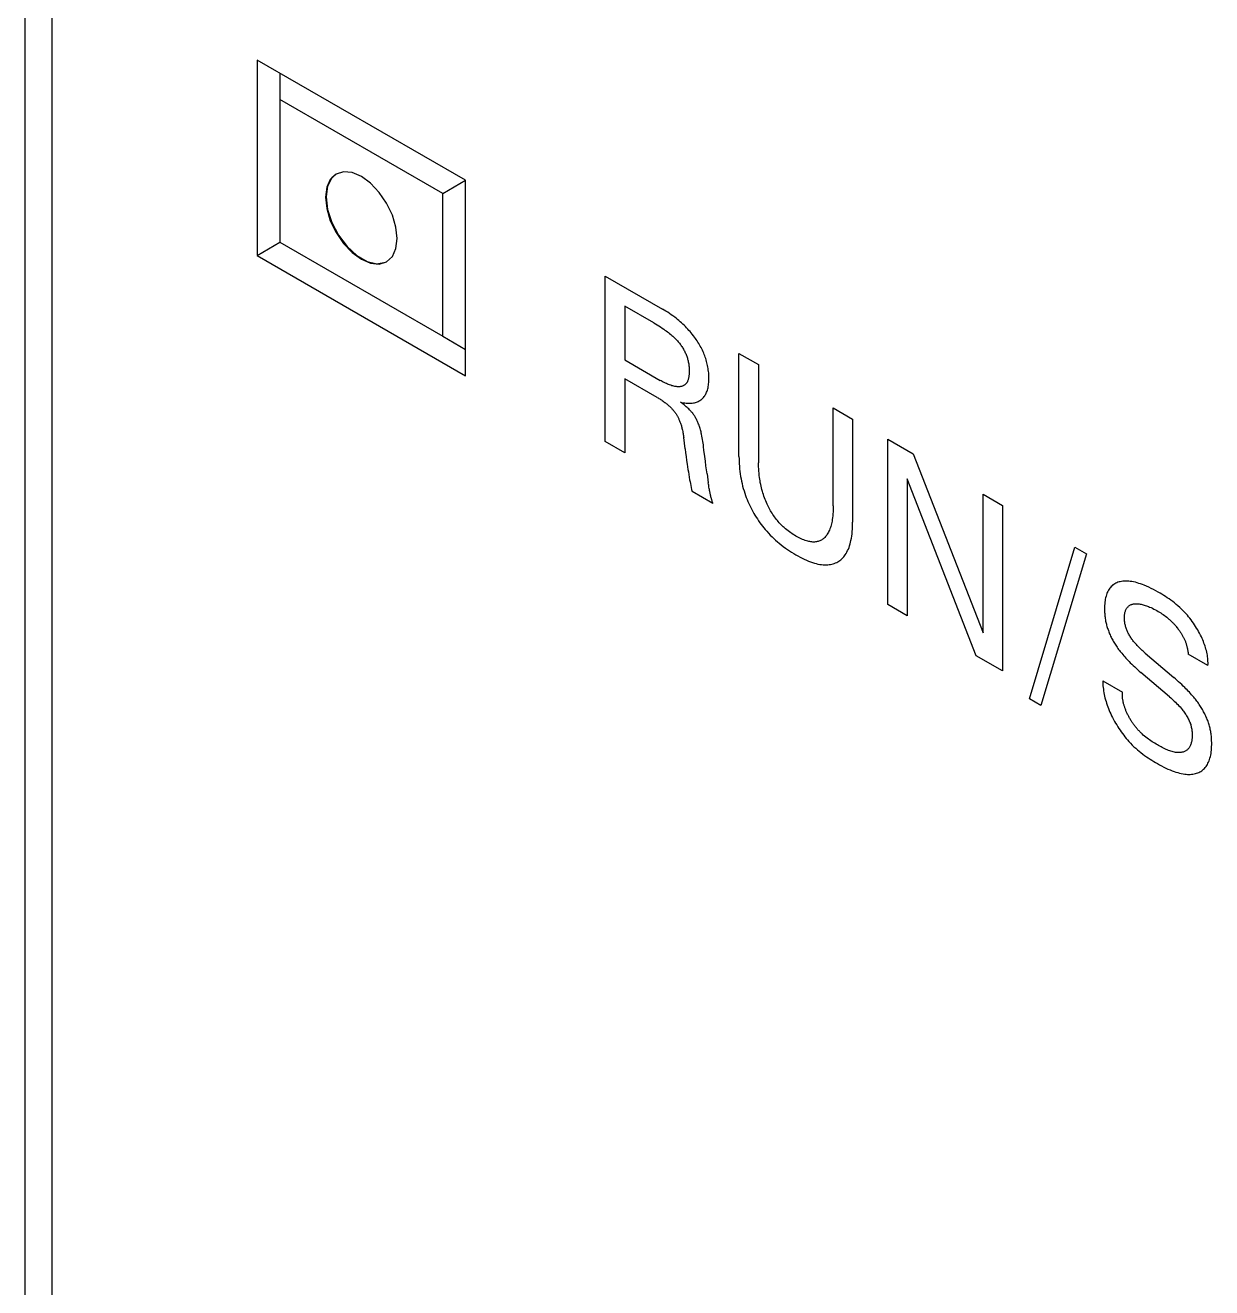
# Model space of a CAD drawing. Extents: x 0 to 420, y 0 to 297.
# Drawn here: x 165.2 to 178.09, y 159.09 to 172.8 of the extents above; entities that cross this region are included whole.
import ezdxf

# ---------------------------------------------------------------- set-up
doc = ezdxf.new("R2010")
doc.units = 0
doc.header["$LTSCALE"] = 23.1
doc.layers.add('40000_ISO', color=7, linetype='CONTINUOUS')

msp = doc.modelspace()

# ---------------------------------------------------------------- linework, layer by layer
at = {"layer": '40000_ISO', "color": 7, "linetype": 'CONTINUOUS'}
for p, q in [((165.199, 152.481), (165.199, 187.591)), ((165.492, 152.073), (165.492, 187.182)), ((167.719, 172.424), (167.719, 170.301)), ((169.982, 171.118), (167.719, 172.424)), ((167.967, 172.281), (167.967, 170.444)), ((169.735, 170.975), (167.967, 171.995)), ((168.531, 171.145), (168.485, 171.055)), ((168.576, 171.186), (168.514, 171.128)), ((168.577, 171.185), (168.531, 171.145)), ((168.656, 171.211), (168.576, 171.186)), ((168.75, 171.201), (168.656, 171.211)), ((168.851, 171.159), (168.75, 171.201)), ((168.951, 171.085), (168.851, 171.159)), ((168.475, 171.043), (168.462, 170.934)), ((168.485, 171.055), (168.469, 170.938)), ((168.514, 171.128), (168.475, 171.043)), ((169.045, 170.986), (168.951, 171.085)), ((169.735, 170.975), (169.982, 171.118)), ((169.982, 168.995), (169.982, 171.118)), ((168.462, 170.934), (168.475, 170.81)), ((168.469, 170.938), (168.485, 170.802)), ((169.126, 170.868), (169.045, 170.986)), ((169.188, 170.74), (169.126, 170.868)), ((169.735, 169.423), (169.735, 170.975)), ((168.475, 170.81), (168.514, 170.679)), ((168.485, 170.802), (168.531, 170.66)), ((169.226, 170.609), (169.188, 170.74)), ((168.514, 170.679), (168.576, 170.551)), ((168.531, 170.66), (168.603, 170.521)), ((169.24, 170.485), (169.226, 170.609)), ((168.576, 170.551), (168.656, 170.433)), ((168.603, 170.521), (168.696, 170.398)), ((169.226, 170.376), (169.24, 170.485)), ((167.719, 170.301), (167.967, 170.444)), ((167.967, 170.444), (169.735, 169.423)), ((168.656, 170.433), (168.75, 170.334)), ((168.696, 170.398), (168.803, 170.301)), ((168.75, 170.334), (168.851, 170.26)), ((169.188, 170.29), (169.226, 170.376)), ((167.719, 170.301), (169.982, 168.995)), ((168.803, 170.301), (168.913, 170.237)), ((168.851, 170.26), (168.951, 170.218)), ((168.913, 170.237), (169.019, 170.212)), ((168.951, 170.218), (169.045, 170.208)), ((169.019, 170.212), (169.113, 170.227)), ((169.045, 170.208), (169.126, 170.233)), ((169.126, 170.233), (169.188, 170.29)), ((171.502, 168.28), (171.502, 170.077)), ((171.502, 170.077), (172.122, 169.719)), ((171.715, 169.75), (171.715, 169.166)), ((172.029, 169.569), (171.715, 169.75)), ((172.141, 169.708), (172.122, 169.719)), ((172.161, 169.696), (172.141, 169.708)), ((172.18, 169.684), (172.161, 169.696)), ((172.199, 169.671), (172.18, 169.684)), ((172.218, 169.658), (172.199, 169.671)), ((172.237, 169.644), (172.218, 169.658)), ((172.256, 169.63), (172.237, 169.644)), ((172.271, 169.619), (172.256, 169.63)), ((172.029, 169.569), (172.048, 169.558)), ((172.048, 169.558), (172.066, 169.547)), ((172.066, 169.547), (172.084, 169.536)), ((172.084, 169.536), (172.102, 169.525)), ((172.102, 169.525), (172.12, 169.513)), ((172.12, 169.513), (172.138, 169.5)), ((172.138, 169.5), (172.15, 169.491)), ((172.286, 169.607), (172.271, 169.619)), ((172.301, 169.595), (172.286, 169.607)), ((172.315, 169.582), (172.301, 169.595)), ((172.33, 169.569), (172.315, 169.582)), ((172.344, 169.556), (172.33, 169.569)), ((172.358, 169.543), (172.344, 169.556)), ((172.372, 169.529), (172.358, 169.543)), ((172.385, 169.515), (172.372, 169.529)), ((172.398, 169.502), (172.385, 169.515)), ((172.411, 169.488), (172.398, 169.502)), ((169.735, 169.423), (169.982, 169.281)), ((172.15, 169.491), (172.163, 169.482)), ((172.163, 169.482), (172.176, 169.473)), ((172.176, 169.473), (172.188, 169.463)), ((172.188, 169.463), (172.201, 169.453)), ((172.201, 169.453), (172.213, 169.443)), ((172.213, 169.443), (172.226, 169.432)), ((172.226, 169.432), (172.235, 169.424)), ((172.235, 169.424), (172.243, 169.416)), ((172.243, 169.416), (172.252, 169.408)), ((172.252, 169.408), (172.261, 169.4)), ((172.261, 169.4), (172.269, 169.391)), ((172.269, 169.391), (172.278, 169.382)), ((172.278, 169.382), (172.286, 169.373)), ((172.286, 169.373), (172.294, 169.364)), ((172.294, 169.364), (172.301, 169.356)), ((172.301, 169.356), (172.308, 169.347)), ((172.423, 169.474), (172.411, 169.488)), ((172.435, 169.46), (172.423, 169.474)), ((172.447, 169.445), (172.435, 169.46)), ((172.459, 169.43), (172.447, 169.445)), ((172.47, 169.415), (172.459, 169.43)), ((172.48, 169.401), (172.47, 169.415)), ((172.49, 169.387), (172.48, 169.401)), ((172.499, 169.373), (172.49, 169.387)), ((172.508, 169.359), (172.499, 169.373)), ((172.517, 169.345), (172.508, 169.359)), ((172.308, 169.347), (172.314, 169.339)), ((172.314, 169.339), (172.321, 169.33)), ((172.321, 169.33), (172.327, 169.321)), ((172.327, 169.321), (172.333, 169.312)), ((172.333, 169.312), (172.339, 169.303)), ((172.339, 169.303), (172.345, 169.293)), ((172.345, 169.293), (172.35, 169.284)), ((172.35, 169.284), (172.356, 169.274)), ((172.356, 169.274), (172.361, 169.265)), ((172.361, 169.265), (172.366, 169.255)), ((172.366, 169.255), (172.37, 169.245)), ((172.37, 169.245), (172.375, 169.236)), ((172.375, 169.236), (172.379, 169.226)), ((172.379, 169.226), (172.383, 169.216)), ((172.526, 169.331), (172.517, 169.345)), ((172.534, 169.316), (172.526, 169.331)), ((172.542, 169.301), (172.534, 169.316)), ((172.55, 169.286), (172.542, 169.301)), ((172.557, 169.271), (172.55, 169.286)), ((172.564, 169.256), (172.557, 169.271)), ((172.571, 169.241), (172.564, 169.256)), ((172.577, 169.226), (172.571, 169.241)), ((172.583, 169.211), (172.577, 169.226)), ((172.954, 168.119), (172.954, 169.238)), ((172.954, 169.238), (173.167, 169.116)), ((171.715, 169.166), (172.097, 168.945)), ((172.383, 169.216), (172.386, 169.206)), ((172.386, 169.206), (172.39, 169.196)), ((172.39, 169.196), (172.393, 169.186)), ((172.393, 169.186), (172.396, 169.176)), ((172.396, 169.176), (172.398, 169.166)), ((172.398, 169.166), (172.401, 169.157)), ((172.401, 169.157), (172.403, 169.146)), ((172.403, 169.146), (172.406, 169.135)), ((172.406, 169.135), (172.408, 169.124)), ((172.408, 169.124), (172.409, 169.113)), ((172.409, 169.113), (172.411, 169.102)), ((172.411, 169.102), (172.412, 169.092)), ((172.412, 169.092), (172.413, 169.081)), ((172.413, 169.081), (172.414, 169.071)), ((172.588, 169.196), (172.583, 169.211)), ((172.593, 169.181), (172.588, 169.196)), ((172.598, 169.166), (172.593, 169.181)), ((172.602, 169.151), (172.598, 169.166)), ((172.606, 169.136), (172.602, 169.151)), ((172.61, 169.122), (172.606, 169.136)), ((172.613, 169.105), (172.61, 169.122)), ((172.616, 169.089), (172.613, 169.105)), ((172.619, 169.074), (172.616, 169.089)), ((173.167, 169.116), (173.167, 168.05)), ((171.715, 168.962), (171.715, 168.158)), ((172.066, 168.76), (171.715, 168.962)), ((172.109, 168.939), (172.097, 168.945)), ((172.401, 168.949), (172.399, 168.942)), ((172.403, 168.956), (172.401, 168.949)), ((172.405, 168.964), (172.403, 168.956)), ((172.407, 168.971), (172.405, 168.964)), ((172.409, 168.979), (172.407, 168.971)), ((172.41, 168.988), (172.409, 168.979)), ((172.411, 168.996), (172.41, 168.988)), ((172.412, 169.005), (172.411, 168.996)), ((172.413, 169.013), (172.412, 169.005)), ((172.414, 169.022), (172.413, 169.013)), ((172.414, 169.071), (172.414, 169.06)), ((172.414, 169.06), (172.414, 169.05)), ((172.414, 169.05), (172.414, 169.04)), ((172.414, 169.04), (172.414, 169.031)), ((172.414, 169.031), (172.414, 169.022)), ((172.621, 169.058), (172.619, 169.074)), ((172.623, 169.042), (172.621, 169.058)), ((172.625, 169.027), (172.623, 169.042)), ((172.626, 169.011), (172.625, 169.027)), ((172.626, 168.996), (172.626, 169.011)), ((172.627, 168.981), (172.626, 168.996)), ((172.626, 168.936), (172.627, 168.951)), ((172.627, 168.967), (172.627, 168.981)), ((172.627, 168.951), (172.627, 168.967)), ((172.12, 168.933), (172.109, 168.939)), ((172.132, 168.926), (172.12, 168.933)), ((172.143, 168.92), (172.132, 168.926)), ((172.155, 168.915), (172.143, 168.92)), ((172.167, 168.909), (172.155, 168.915)), ((172.178, 168.904), (172.167, 168.909)), ((172.189, 168.899), (172.178, 168.904)), ((172.201, 168.895), (172.189, 168.899)), ((172.212, 168.891), (172.201, 168.895)), ((172.224, 168.887), (172.212, 168.891)), ((172.235, 168.884), (172.224, 168.887)), ((172.246, 168.881), (172.235, 168.884)), ((172.257, 168.879), (172.246, 168.881)), ((172.268, 168.877), (172.257, 168.879)), ((172.275, 168.877), (172.268, 168.877)), ((172.282, 168.876), (172.275, 168.877)), ((172.289, 168.876), (172.282, 168.876)), ((172.296, 168.876), (172.289, 168.876)), ((172.303, 168.876), (172.296, 168.876)), ((172.31, 168.876), (172.303, 168.876)), ((172.317, 168.877), (172.31, 168.876)), ((172.323, 168.878), (172.317, 168.877)), ((172.33, 168.879), (172.323, 168.878)), ((172.336, 168.881), (172.33, 168.879)), ((172.342, 168.883), (172.336, 168.881)), ((172.348, 168.885), (172.342, 168.883)), ((172.353, 168.888), (172.348, 168.885)), ((172.359, 168.891), (172.353, 168.888)), ((172.364, 168.894), (172.359, 168.891)), ((172.369, 168.898), (172.364, 168.894)), ((172.373, 168.902), (172.369, 168.898)), ((172.378, 168.907), (172.373, 168.902)), ((172.382, 168.912), (172.378, 168.907)), ((172.386, 168.917), (172.382, 168.912)), ((172.389, 168.923), (172.386, 168.917)), ((172.393, 168.929), (172.389, 168.923)), ((172.396, 168.935), (172.393, 168.929)), ((172.399, 168.942), (172.396, 168.935)), ((172.594, 168.796), (172.599, 168.807)), ((172.599, 168.807), (172.603, 168.817)), ((172.603, 168.817), (172.607, 168.828)), ((172.607, 168.828), (172.611, 168.84)), ((172.611, 168.84), (172.614, 168.852)), ((172.614, 168.852), (172.618, 168.865)), ((172.618, 168.865), (172.62, 168.879)), ((172.62, 168.879), (172.622, 168.893)), ((172.622, 168.893), (172.624, 168.907)), ((172.624, 168.907), (172.625, 168.922)), ((172.625, 168.922), (172.626, 168.936)), ((172.066, 168.76), (172.075, 168.754)), ((172.075, 168.754), (172.084, 168.749)), ((172.084, 168.749), (172.093, 168.743)), ((172.093, 168.743), (172.102, 168.738)), ((172.102, 168.738), (172.111, 168.732)), ((172.111, 168.732), (172.121, 168.725)), ((172.121, 168.725), (172.13, 168.719)), ((172.13, 168.719), (172.139, 168.713)), ((172.139, 168.713), (172.148, 168.706)), ((172.148, 168.706), (172.155, 168.7)), ((172.155, 168.7), (172.163, 168.694)), ((172.163, 168.694), (172.17, 168.688)), ((172.17, 168.688), (172.178, 168.682)), ((172.178, 168.682), (172.185, 168.676)), ((172.185, 168.676), (172.193, 168.669)), ((172.193, 168.669), (172.2, 168.663)), ((172.332, 168.698), (172.319, 168.708)), ((172.319, 168.708), (172.335, 168.704)), ((172.345, 168.689), (172.332, 168.698)), ((172.335, 168.704), (172.35, 168.701)), ((172.357, 168.679), (172.345, 168.689)), ((172.35, 168.701), (172.364, 168.699)), ((172.37, 168.669), (172.357, 168.679)), ((172.364, 168.699), (172.379, 168.697)), ((172.379, 168.697), (172.393, 168.696)), ((172.393, 168.696), (172.407, 168.696)), ((172.407, 168.696), (172.42, 168.696)), ((172.42, 168.696), (172.434, 168.696)), ((172.434, 168.696), (172.446, 168.698)), ((172.446, 168.698), (172.459, 168.7)), ((172.459, 168.7), (172.471, 168.702)), ((172.471, 168.702), (172.483, 168.705)), ((172.483, 168.705), (172.493, 168.708)), ((172.493, 168.708), (172.502, 168.712)), ((172.502, 168.712), (172.512, 168.716)), ((172.512, 168.716), (172.521, 168.721)), ((172.521, 168.721), (172.53, 168.726)), ((172.53, 168.726), (172.539, 168.732)), ((172.539, 168.732), (172.547, 168.738)), ((172.547, 168.738), (172.555, 168.745)), ((172.555, 168.745), (172.563, 168.752)), ((172.563, 168.752), (172.57, 168.76)), ((172.57, 168.76), (172.576, 168.768)), ((172.576, 168.768), (172.582, 168.777)), ((172.582, 168.777), (172.588, 168.787)), ((172.588, 168.787), (172.594, 168.796)), ((172.2, 168.663), (172.207, 168.656)), ((172.207, 168.656), (172.214, 168.649)), ((172.214, 168.649), (172.22, 168.643)), ((172.22, 168.643), (172.225, 168.637)), ((172.225, 168.637), (172.23, 168.631)), ((172.23, 168.631), (172.236, 168.625)), ((172.236, 168.625), (172.241, 168.619)), ((172.241, 168.619), (172.246, 168.613)), ((172.246, 168.613), (172.251, 168.607)), ((172.251, 168.607), (172.256, 168.6)), ((172.256, 168.6), (172.261, 168.594)), ((172.261, 168.594), (172.265, 168.587)), ((172.265, 168.587), (172.27, 168.581)), ((172.27, 168.581), (172.274, 168.574)), ((172.274, 168.574), (172.278, 168.568)), ((172.278, 168.568), (172.282, 168.561)), ((172.282, 168.561), (172.285, 168.555)), ((172.285, 168.555), (172.289, 168.548)), ((172.289, 168.548), (172.293, 168.541)), ((172.293, 168.541), (172.296, 168.534)), ((172.296, 168.534), (172.299, 168.527)), ((172.382, 168.658), (172.37, 168.669)), ((172.391, 168.65), (172.382, 168.658)), ((172.4, 168.642), (172.391, 168.65)), ((172.408, 168.634), (172.4, 168.642)), ((172.417, 168.625), (172.408, 168.634)), ((172.425, 168.617), (172.417, 168.625)), ((172.434, 168.608), (172.425, 168.617)), ((172.44, 168.601), (172.434, 168.608)), ((172.445, 168.594), (172.44, 168.601)), ((172.451, 168.587), (172.445, 168.594)), ((172.457, 168.579), (172.451, 168.587)), ((172.462, 168.572), (172.457, 168.579)), ((172.468, 168.564), (172.462, 168.572)), ((172.473, 168.557), (172.468, 168.564)), ((172.478, 168.548), (172.473, 168.557)), ((172.483, 168.54), (172.478, 168.548)), ((172.487, 168.532), (172.483, 168.54)), ((173.978, 167.582), (173.978, 168.648)), ((173.978, 168.648), (174.189, 168.525)), ((172.299, 168.527), (172.302, 168.52)), ((172.302, 168.52), (172.306, 168.513)), ((172.306, 168.513), (172.309, 168.504)), ((172.309, 168.504), (172.313, 168.496)), ((172.313, 168.496), (172.316, 168.487)), ((172.316, 168.487), (172.319, 168.478)), ((172.319, 168.478), (172.322, 168.469)), ((172.322, 168.469), (172.325, 168.46)), ((172.325, 168.46), (172.328, 168.452)), ((172.328, 168.452), (172.33, 168.443)), ((172.33, 168.443), (172.333, 168.434)), ((172.333, 168.434), (172.335, 168.425)), ((172.335, 168.425), (172.338, 168.414)), ((172.338, 168.414), (172.34, 168.402)), ((172.34, 168.402), (172.343, 168.391)), ((172.492, 168.523), (172.487, 168.532)), ((172.496, 168.514), (172.492, 168.523)), ((172.5, 168.506), (172.496, 168.514)), ((172.504, 168.497), (172.5, 168.506)), ((172.508, 168.488), (172.504, 168.497)), ((172.512, 168.479), (172.508, 168.488)), ((172.515, 168.47), (172.512, 168.479)), ((172.52, 168.458), (172.515, 168.47)), ((172.524, 168.445), (172.52, 168.458)), ((172.528, 168.433), (172.524, 168.445)), ((172.532, 168.421), (172.528, 168.433)), ((172.536, 168.408), (172.532, 168.421)), ((172.539, 168.396), (172.536, 168.408)), ((172.542, 168.384), (172.539, 168.396)), ((174.189, 168.525), (174.189, 167.406)), ((171.715, 168.158), (171.502, 168.28)), ((172.343, 168.391), (172.345, 168.38)), ((172.345, 168.38), (172.347, 168.368)), ((172.347, 168.368), (172.349, 168.357)), ((172.349, 168.357), (172.351, 168.346)), ((172.351, 168.346), (172.352, 168.335)), ((172.352, 168.335), (172.354, 168.324)), ((172.369, 168.201), (172.354, 168.324)), ((172.545, 168.372), (172.542, 168.384)), ((172.548, 168.359), (172.545, 168.372)), ((172.552, 168.34), (172.548, 168.359)), ((172.555, 168.32), (172.552, 168.34)), ((172.559, 168.301), (172.555, 168.32)), ((172.562, 168.282), (172.559, 168.301)), ((172.565, 168.263), (172.562, 168.282)), ((172.567, 168.243), (172.565, 168.263)), ((174.571, 166.509), (174.571, 168.305)), ((174.571, 168.305), (174.847, 168.145)), ((172.369, 168.201), (172.374, 168.159)), ((172.374, 168.159), (172.38, 168.118)), ((172.57, 168.224), (172.567, 168.243)), ((172.574, 168.188), (172.57, 168.224)), ((172.583, 168.116), (172.574, 168.188)), ((174.847, 168.145), (175.607, 166.201)), ((172.38, 168.118), (172.385, 168.076)), ((172.385, 168.076), (172.391, 168.034)), ((172.391, 168.034), (172.395, 168.006)), ((172.395, 168.006), (172.4, 167.978)), ((172.589, 168.066), (172.583, 168.116)), ((172.595, 168.017), (172.589, 168.066)), ((172.601, 167.972), (172.595, 168.017)), ((172.954, 168.119), (172.955, 168.093)), ((172.955, 168.093), (172.955, 168.066)), ((172.955, 168.066), (172.957, 168.039)), ((172.957, 168.039), (172.959, 168.012)), ((172.959, 168.012), (172.961, 167.984)), ((172.961, 167.984), (172.964, 167.956)), ((173.167, 168.028), (173.167, 168.05)), ((173.168, 168.005), (173.167, 168.028)), ((173.169, 167.982), (173.168, 168.005)), ((172.4, 167.978), (172.404, 167.95)), ((172.404, 167.95), (172.408, 167.922)), ((172.408, 167.922), (172.413, 167.894)), ((172.413, 167.894), (172.418, 167.865)), ((172.418, 167.865), (172.422, 167.844)), ((172.607, 167.928), (172.601, 167.972)), ((172.607, 167.928), (172.621, 167.83)), ((172.964, 167.956), (172.968, 167.928)), ((172.968, 167.928), (172.972, 167.899)), ((172.972, 167.899), (172.977, 167.874)), ((172.977, 167.874), (172.982, 167.849)), ((172.982, 167.849), (172.988, 167.823)), ((173.17, 167.959), (173.169, 167.982)), ((173.172, 167.936), (173.17, 167.959)), ((173.175, 167.913), (173.172, 167.936)), ((173.178, 167.889), (173.175, 167.913)), ((173.18, 167.871), (173.178, 167.889)), ((173.183, 167.852), (173.18, 167.871)), ((173.186, 167.834), (173.183, 167.852)), ((174.782, 167.876), (174.782, 166.387)), ((175.533, 165.953), (174.782, 167.876)), ((172.422, 167.844), (172.427, 167.823)), ((172.427, 167.823), (172.431, 167.802)), ((172.431, 167.802), (172.435, 167.78)), ((172.435, 167.78), (172.44, 167.759)), ((172.44, 167.759), (172.445, 167.737)), ((172.671, 167.607), (172.445, 167.737)), ((172.623, 167.818), (172.621, 167.83)), ((172.625, 167.807), (172.623, 167.818)), ((172.626, 167.795), (172.625, 167.807)), ((172.628, 167.783), (172.626, 167.795)), ((172.63, 167.771), (172.628, 167.783)), ((172.633, 167.76), (172.63, 167.771)), ((172.635, 167.748), (172.633, 167.76)), ((172.637, 167.739), (172.635, 167.748)), ((172.638, 167.731), (172.637, 167.739)), ((172.64, 167.722), (172.638, 167.731)), ((172.642, 167.713), (172.64, 167.722)), ((172.644, 167.704), (172.642, 167.713)), ((172.988, 167.823), (172.994, 167.797)), ((172.994, 167.797), (173.001, 167.771)), ((173.001, 167.771), (173.009, 167.745)), ((173.009, 167.745), (173.017, 167.719)), ((173.017, 167.719), (173.026, 167.693)), ((173.19, 167.815), (173.186, 167.834)), ((173.194, 167.796), (173.19, 167.815)), ((173.198, 167.777), (173.194, 167.796)), ((173.203, 167.758), (173.198, 167.777)), ((173.208, 167.739), (173.203, 167.758)), ((173.214, 167.722), (173.208, 167.739)), ((173.219, 167.705), (173.214, 167.722)), ((172.646, 167.696), (172.644, 167.704)), ((172.648, 167.687), (172.646, 167.696)), ((172.65, 167.678), (172.648, 167.687)), ((172.652, 167.67), (172.65, 167.678)), ((172.654, 167.663), (172.652, 167.67)), ((172.656, 167.656), (172.654, 167.663)), ((172.658, 167.649), (172.656, 167.656)), ((172.66, 167.642), (172.658, 167.649)), ((172.662, 167.635), (172.66, 167.642)), ((172.664, 167.628), (172.662, 167.635)), ((172.666, 167.621), (172.664, 167.628)), ((172.669, 167.614), (172.666, 167.621)), ((172.671, 167.607), (172.669, 167.614)), ((173.026, 167.693), (173.034, 167.671)), ((173.034, 167.671), (173.043, 167.649)), ((173.043, 167.649), (173.052, 167.628)), ((173.052, 167.628), (173.062, 167.606)), ((173.062, 167.606), (173.072, 167.584)), ((173.072, 167.584), (173.082, 167.563)), ((173.225, 167.687), (173.219, 167.705)), ((173.231, 167.67), (173.225, 167.687)), ((173.238, 167.652), (173.231, 167.67)), ((173.245, 167.635), (173.238, 167.652)), ((173.252, 167.618), (173.245, 167.635)), ((173.26, 167.601), (173.252, 167.618)), ((173.267, 167.586), (173.26, 167.601)), ((173.274, 167.572), (173.267, 167.586)), ((173.978, 167.582), (173.977, 167.56)), ((175.607, 166.201), (175.607, 167.707)), ((175.607, 167.707), (175.819, 167.585)), ((175.819, 167.585), (175.819, 165.788)), ((173.082, 167.563), (173.093, 167.542)), ((173.093, 167.542), (173.104, 167.521)), ((173.104, 167.521), (173.116, 167.5)), ((173.116, 167.5), (173.128, 167.479)), ((173.128, 167.479), (173.141, 167.459)), ((173.141, 167.459), (173.154, 167.439)), ((173.154, 167.439), (173.167, 167.419)), ((173.281, 167.557), (173.274, 167.572)), ((173.289, 167.543), (173.281, 167.557)), ((173.297, 167.529), (173.289, 167.543)), ((173.305, 167.515), (173.297, 167.529)), ((173.314, 167.501), (173.305, 167.515)), ((173.323, 167.487), (173.314, 167.501)), ((173.332, 167.474), (173.323, 167.487)), ((173.341, 167.461), (173.332, 167.474)), ((173.351, 167.448), (173.341, 167.461)), ((173.361, 167.435), (173.351, 167.448)), ((173.371, 167.423), (173.361, 167.435)), ((173.97, 167.453), (173.967, 167.433)), ((173.973, 167.474), (173.97, 167.453)), ((173.974, 167.495), (173.973, 167.474)), ((173.976, 167.516), (173.974, 167.495)), ((173.977, 167.538), (173.976, 167.516)), ((173.977, 167.56), (173.977, 167.538)), ((173.167, 167.419), (173.181, 167.399)), ((173.181, 167.399), (173.195, 167.38)), ((173.195, 167.38), (173.209, 167.362)), ((173.209, 167.362), (173.224, 167.343)), ((173.224, 167.343), (173.238, 167.325)), ((173.238, 167.325), (173.256, 167.305)), ((173.256, 167.305), (173.275, 167.284)), ((173.381, 167.411), (173.371, 167.423)), ((173.391, 167.399), (173.381, 167.411)), ((173.402, 167.388), (173.391, 167.399)), ((173.413, 167.377), (173.402, 167.388)), ((173.424, 167.366), (173.413, 167.377)), ((173.434, 167.355), (173.424, 167.366)), ((173.446, 167.345), (173.434, 167.355)), ((173.459, 167.333), (173.446, 167.345)), ((173.473, 167.321), (173.459, 167.333)), ((173.487, 167.31), (173.473, 167.321)), ((173.502, 167.3), (173.487, 167.31)), ((173.516, 167.289), (173.502, 167.3)), ((173.932, 167.307), (173.926, 167.296)), ((173.937, 167.318), (173.932, 167.307)), ((173.942, 167.331), (173.937, 167.318)), ((173.947, 167.345), (173.942, 167.331)), ((173.951, 167.358), (173.947, 167.345)), ((173.955, 167.373), (173.951, 167.358)), ((173.959, 167.387), (173.955, 167.373)), ((173.962, 167.402), (173.959, 167.387)), ((173.965, 167.417), (173.962, 167.402)), ((173.967, 167.433), (173.965, 167.417)), ((174.183, 167.279), (174.185, 167.304)), ((174.185, 167.304), (174.187, 167.329)), ((174.187, 167.329), (174.188, 167.354)), ((174.188, 167.354), (174.189, 167.38)), ((174.189, 167.38), (174.189, 167.406)), ((173.275, 167.284), (173.294, 167.265)), ((173.294, 167.265), (173.313, 167.246)), ((173.313, 167.246), (173.332, 167.227)), ((173.332, 167.227), (173.351, 167.209)), ((173.351, 167.209), (173.371, 167.192)), ((173.371, 167.192), (173.39, 167.175)), ((173.39, 167.175), (173.413, 167.157)), ((173.53, 167.28), (173.516, 167.289)), ((173.544, 167.27), (173.53, 167.28)), ((173.559, 167.262), (173.544, 167.27)), ((173.573, 167.253), (173.559, 167.262)), ((173.587, 167.245), (173.573, 167.253)), ((173.602, 167.237), (173.587, 167.245)), ((173.616, 167.23), (173.602, 167.237)), ((173.63, 167.223), (173.616, 167.23)), ((173.645, 167.217), (173.63, 167.223)), ((173.659, 167.211), (173.645, 167.217)), ((173.673, 167.206), (173.659, 167.211)), ((173.687, 167.202), (173.673, 167.206)), ((173.701, 167.198), (173.687, 167.202)), ((173.712, 167.195), (173.701, 167.198)), ((173.723, 167.193), (173.712, 167.195)), ((173.734, 167.191), (173.723, 167.193)), ((173.744, 167.19), (173.734, 167.191)), ((173.755, 167.189), (173.744, 167.19)), ((173.766, 167.189), (173.755, 167.189)), ((173.776, 167.189), (173.766, 167.189)), ((173.786, 167.19), (173.776, 167.189)), ((173.796, 167.191), (173.786, 167.19)), ((173.805, 167.193), (173.796, 167.191)), ((173.814, 167.195), (173.805, 167.193)), ((173.823, 167.198), (173.814, 167.195)), ((173.832, 167.202), (173.823, 167.198)), ((173.841, 167.206), (173.832, 167.202)), ((173.849, 167.21), (173.841, 167.206)), ((173.857, 167.215), (173.849, 167.21)), ((173.865, 167.22), (173.857, 167.215)), ((173.872, 167.226), (173.865, 167.22)), ((173.879, 167.232), (173.872, 167.226)), ((173.886, 167.239), (173.879, 167.232)), ((173.894, 167.247), (173.886, 167.239)), ((173.901, 167.256), (173.894, 167.247)), ((173.908, 167.265), (173.901, 167.256)), ((173.914, 167.275), (173.908, 167.265)), ((173.921, 167.285), (173.914, 167.275)), ((173.926, 167.296), (173.921, 167.285)), ((174.156, 167.148), (174.162, 167.168)), ((174.162, 167.168), (174.167, 167.187)), ((174.167, 167.187), (174.171, 167.207)), ((174.171, 167.207), (174.176, 167.231)), ((174.176, 167.231), (174.18, 167.254)), ((174.18, 167.254), (174.183, 167.279)), ((173.413, 167.157), (173.435, 167.14)), ((173.435, 167.14), (173.458, 167.123)), ((173.458, 167.123), (173.481, 167.107)), ((173.481, 167.107), (173.503, 167.092)), ((173.503, 167.092), (173.526, 167.078)), ((173.526, 167.078), (173.549, 167.063)), ((173.549, 167.063), (173.572, 167.05)), ((173.572, 167.05), (173.595, 167.037)), ((173.595, 167.037), (173.618, 167.025)), ((173.618, 167.025), (173.64, 167.013)), ((174.082, 167.017), (174.092, 167.027)), ((174.092, 167.027), (174.101, 167.039)), ((174.101, 167.039), (174.109, 167.05)), ((174.109, 167.05), (174.117, 167.063)), ((174.117, 167.063), (174.126, 167.079)), ((174.126, 167.079), (174.135, 167.095)), ((174.135, 167.095), (174.143, 167.112)), ((174.143, 167.112), (174.15, 167.13)), ((174.15, 167.13), (174.156, 167.148)), ((176.109, 165.486), (176.604, 167.132)), ((176.729, 167.059), (176.234, 165.413)), ((176.604, 167.132), (176.729, 167.059)), ((173.64, 167.013), (173.663, 167.002)), ((173.663, 167.002), (173.686, 166.992)), ((173.686, 166.992), (173.708, 166.982)), ((173.708, 166.982), (173.731, 166.974)), ((173.731, 166.974), (173.753, 166.966)), ((173.753, 166.966), (173.773, 166.96)), ((173.773, 166.96), (173.793, 166.954)), ((173.793, 166.954), (173.812, 166.95)), ((173.812, 166.95), (173.831, 166.946)), ((173.831, 166.946), (173.85, 166.943)), ((173.85, 166.943), (173.869, 166.941)), ((173.869, 166.941), (173.887, 166.94)), ((173.887, 166.94), (173.905, 166.94)), ((173.905, 166.94), (173.92, 166.941)), ((173.92, 166.941), (173.935, 166.943)), ((173.935, 166.943), (173.949, 166.945)), ((173.949, 166.945), (173.963, 166.948)), ((173.963, 166.948), (173.977, 166.951)), ((173.977, 166.951), (173.99, 166.956)), ((173.99, 166.956), (174.003, 166.961)), ((174.003, 166.961), (174.016, 166.967)), ((174.016, 166.967), (174.028, 166.973)), ((174.028, 166.973), (174.039, 166.981)), ((174.039, 166.981), (174.051, 166.989)), ((174.051, 166.989), (174.062, 166.997)), ((174.062, 166.997), (174.072, 167.007)), ((174.072, 167.007), (174.082, 167.017)), ((177.072, 166.751), (177.061, 166.747)), ((177.085, 166.755), (177.072, 166.751)), ((177.097, 166.758), (177.085, 166.755)), ((177.11, 166.76), (177.097, 166.758)), ((177.125, 166.763), (177.11, 166.76)), ((177.141, 166.764), (177.125, 166.763)), ((177.157, 166.764), (177.141, 166.764)), ((177.173, 166.764), (177.157, 166.764)), ((177.19, 166.763), (177.173, 166.764)), ((177.206, 166.761), (177.19, 166.763)), ((177.223, 166.759), (177.206, 166.761)), ((177.242, 166.755), (177.223, 166.759)), ((177.261, 166.751), (177.242, 166.755)), ((177.28, 166.746), (177.261, 166.751)), ((176.946, 166.615), (176.942, 166.6)), ((176.951, 166.628), (176.946, 166.615)), ((176.956, 166.641), (176.951, 166.628)), ((176.962, 166.653), (176.956, 166.641)), ((176.968, 166.665), (176.962, 166.653)), ((176.975, 166.676), (176.968, 166.665)), ((176.982, 166.687), (176.975, 166.676)), ((176.99, 166.696), (176.982, 166.687)), ((176.999, 166.706), (176.99, 166.696)), ((177.008, 166.714), (176.999, 166.706)), ((177.017, 166.722), (177.008, 166.714)), ((177.027, 166.729), (177.017, 166.722)), ((177.038, 166.736), (177.027, 166.729)), ((177.049, 166.742), (177.038, 166.736)), ((177.061, 166.747), (177.049, 166.742)), ((177.299, 166.74), (177.28, 166.746)), ((177.318, 166.734), (177.299, 166.74)), ((177.337, 166.727), (177.318, 166.734)), ((177.357, 166.72), (177.337, 166.727)), ((177.382, 166.709), (177.357, 166.72)), ((177.408, 166.698), (177.382, 166.709)), ((177.433, 166.685), (177.408, 166.698)), ((177.459, 166.672), (177.433, 166.685)), ((177.484, 166.658), (177.459, 166.672)), ((177.51, 166.644), (177.484, 166.658)), ((177.53, 166.633), (177.51, 166.644)), ((177.549, 166.621), (177.53, 166.633)), ((177.569, 166.609), (177.549, 166.621)), ((174.782, 166.387), (174.571, 166.509)), ((176.927, 166.5), (176.926, 166.482)), ((176.926, 166.482), (176.926, 166.463)), ((176.928, 166.517), (176.927, 166.5)), ((176.929, 166.535), (176.928, 166.517)), ((176.932, 166.552), (176.929, 166.535)), ((176.934, 166.568), (176.932, 166.552)), ((176.938, 166.584), (176.934, 166.568)), ((176.942, 166.6), (176.938, 166.584)), ((177.169, 166.471), (177.173, 166.476)), ((177.173, 166.476), (177.177, 166.481)), ((177.177, 166.481), (177.181, 166.486)), ((177.181, 166.486), (177.186, 166.491)), ((177.186, 166.491), (177.191, 166.495)), ((177.191, 166.495), (177.196, 166.499)), ((177.196, 166.499), (177.202, 166.503)), ((177.202, 166.503), (177.208, 166.506)), ((177.208, 166.506), (177.215, 166.509)), ((177.215, 166.509), (177.221, 166.511)), ((177.221, 166.511), (177.228, 166.513)), ((177.228, 166.513), (177.235, 166.515)), ((177.235, 166.515), (177.242, 166.516)), ((177.242, 166.516), (177.249, 166.517)), ((177.249, 166.517), (177.257, 166.518)), ((177.257, 166.518), (177.264, 166.519)), ((177.264, 166.519), (177.274, 166.519)), ((177.274, 166.519), (177.284, 166.518)), ((177.284, 166.518), (177.293, 166.518)), ((177.293, 166.518), (177.303, 166.516)), ((177.303, 166.516), (177.314, 166.515)), ((177.314, 166.515), (177.324, 166.513)), ((177.324, 166.513), (177.334, 166.511)), ((177.334, 166.511), (177.346, 166.508)), ((177.346, 166.508), (177.357, 166.504)), ((177.357, 166.504), (177.369, 166.501)), ((177.369, 166.501), (177.381, 166.497)), ((177.381, 166.497), (177.392, 166.492)), ((177.392, 166.492), (177.404, 166.488)), ((177.404, 166.488), (177.416, 166.483)), ((177.416, 166.483), (177.432, 166.476)), ((177.432, 166.476), (177.447, 166.469)), ((177.589, 166.596), (177.569, 166.609)), ((177.608, 166.584), (177.589, 166.596)), ((177.628, 166.57), (177.608, 166.584)), ((177.647, 166.556), (177.628, 166.57)), ((177.667, 166.542), (177.647, 166.556)), ((177.686, 166.527), (177.667, 166.542)), ((177.705, 166.511), (177.686, 166.527)), ((177.724, 166.495), (177.705, 166.511)), ((177.743, 166.478), (177.724, 166.495)), ((177.761, 166.461), (177.743, 166.478)), ((176.926, 166.463), (176.926, 166.45)), ((176.926, 166.45), (176.926, 166.438)), ((176.926, 166.438), (176.927, 166.425)), ((176.927, 166.425), (176.928, 166.411)), ((176.928, 166.411), (176.929, 166.398)), ((176.929, 166.398), (176.93, 166.385)), ((176.93, 166.385), (176.932, 166.371)), ((176.932, 166.371), (176.934, 166.358)), ((176.934, 166.358), (176.936, 166.344)), ((176.936, 166.344), (176.938, 166.33)), ((177.142, 166.383), (177.143, 166.391)), ((177.142, 166.374), (177.142, 166.383)), ((177.142, 166.365), (177.142, 166.374)), ((177.142, 166.356), (177.142, 166.365)), ((177.142, 166.347), (177.142, 166.356)), ((177.143, 166.338), (177.142, 166.347)), ((177.143, 166.391), (177.144, 166.4)), ((177.143, 166.329), (177.143, 166.338)), ((177.144, 166.4), (177.145, 166.408)), ((177.145, 166.408), (177.147, 166.416)), ((177.147, 166.416), (177.148, 166.423)), ((177.148, 166.423), (177.151, 166.431)), ((177.151, 166.431), (177.153, 166.438)), ((177.153, 166.438), (177.155, 166.445)), ((177.155, 166.445), (177.158, 166.452)), ((177.158, 166.452), (177.161, 166.458)), ((177.161, 166.458), (177.165, 166.465)), ((177.165, 166.465), (177.169, 166.471)), ((177.447, 166.469), (177.463, 166.461)), ((177.463, 166.461), (177.479, 166.453)), ((177.479, 166.453), (177.494, 166.444)), ((177.494, 166.444), (177.51, 166.435)), ((177.51, 166.435), (177.523, 166.427)), ((177.523, 166.427), (177.537, 166.419)), ((177.537, 166.419), (177.55, 166.41)), ((177.55, 166.41), (177.563, 166.401)), ((177.563, 166.401), (177.576, 166.392)), ((177.576, 166.392), (177.59, 166.382)), ((177.59, 166.382), (177.604, 166.371)), ((177.604, 166.371), (177.619, 166.359)), ((177.619, 166.359), (177.626, 166.352)), ((177.626, 166.352), (177.633, 166.346)), ((177.633, 166.346), (177.64, 166.339)), ((177.64, 166.339), (177.647, 166.333)), ((177.78, 166.443), (177.761, 166.461)), ((177.798, 166.424), (177.78, 166.443)), ((177.812, 166.409), (177.798, 166.424)), ((177.826, 166.393), (177.812, 166.409)), ((177.839, 166.377), (177.826, 166.393)), ((177.852, 166.36), (177.839, 166.377)), ((177.866, 166.343), (177.852, 166.36)), ((177.878, 166.326), (177.866, 166.343)), ((176.938, 166.33), (176.941, 166.319)), ((176.941, 166.319), (176.943, 166.307)), ((176.943, 166.307), (176.946, 166.296)), ((176.946, 166.296), (176.949, 166.284)), ((176.949, 166.284), (176.952, 166.273)), ((176.952, 166.273), (176.956, 166.261)), ((176.956, 166.261), (176.96, 166.249)), ((176.96, 166.249), (176.964, 166.237)), ((176.964, 166.237), (176.968, 166.226)), ((176.968, 166.226), (176.972, 166.214)), ((176.972, 166.214), (176.977, 166.202)), ((176.977, 166.202), (176.981, 166.191)), ((177.145, 166.32), (177.143, 166.329)), ((177.146, 166.311), (177.145, 166.32)), ((177.148, 166.301), (177.146, 166.311)), ((177.149, 166.292), (177.148, 166.301)), ((177.152, 166.282), (177.149, 166.292)), ((177.154, 166.273), (177.152, 166.282)), ((177.157, 166.263), (177.154, 166.273)), ((177.16, 166.254), (177.157, 166.263)), ((177.163, 166.244), (177.16, 166.254)), ((177.167, 166.234), (177.163, 166.244)), ((177.171, 166.225), (177.167, 166.234)), ((177.175, 166.216), (177.171, 166.225)), ((177.179, 166.206), (177.175, 166.216)), ((177.184, 166.197), (177.179, 166.206)), ((177.647, 166.333), (177.654, 166.326)), ((177.654, 166.326), (177.661, 166.319)), ((177.661, 166.319), (177.668, 166.312)), ((177.668, 166.312), (177.674, 166.306)), ((177.674, 166.306), (177.68, 166.299)), ((177.68, 166.299), (177.687, 166.292)), ((177.687, 166.292), (177.693, 166.284)), ((177.693, 166.284), (177.699, 166.277)), ((177.699, 166.277), (177.706, 166.27)), ((177.706, 166.27), (177.712, 166.262)), ((177.712, 166.262), (177.718, 166.255)), ((177.718, 166.255), (177.724, 166.247)), ((177.724, 166.247), (177.729, 166.24)), ((177.729, 166.24), (177.734, 166.234)), ((177.734, 166.234), (177.738, 166.227)), ((177.738, 166.227), (177.743, 166.22)), ((177.743, 166.22), (177.748, 166.213)), ((177.748, 166.213), (177.752, 166.206)), ((177.752, 166.206), (177.757, 166.2)), ((177.891, 166.308), (177.878, 166.326)), ((177.903, 166.29), (177.891, 166.308)), ((177.915, 166.272), (177.903, 166.29)), ((177.926, 166.254), (177.915, 166.272)), ((177.938, 166.235), (177.926, 166.254)), ((177.948, 166.216), (177.938, 166.235)), ((177.959, 166.197), (177.948, 166.216)), ((176.981, 166.191), (176.986, 166.179)), ((176.986, 166.179), (176.992, 166.168)), ((176.992, 166.168), (176.997, 166.156)), ((176.997, 166.156), (177.003, 166.145)), ((177.003, 166.145), (177.009, 166.134)), ((177.009, 166.134), (177.015, 166.122)), ((177.015, 166.122), (177.021, 166.111)), ((177.021, 166.111), (177.027, 166.1)), ((177.027, 166.1), (177.034, 166.089)), ((177.034, 166.089), (177.04, 166.079)), ((177.04, 166.079), (177.048, 166.067)), ((177.048, 166.067), (177.055, 166.056)), ((177.189, 166.188), (177.184, 166.197)), ((177.194, 166.179), (177.189, 166.188)), ((177.2, 166.17), (177.194, 166.179)), ((177.205, 166.161), (177.2, 166.17)), ((177.211, 166.152), (177.205, 166.161)), ((177.217, 166.144), (177.211, 166.152)), ((177.223, 166.135), (177.217, 166.144)), ((177.229, 166.127), (177.223, 166.135)), ((177.235, 166.118), (177.229, 166.127)), ((177.242, 166.11), (177.235, 166.118)), ((177.252, 166.098), (177.242, 166.11)), ((177.261, 166.086), (177.252, 166.098)), ((177.272, 166.075), (177.261, 166.086)), ((177.282, 166.064), (177.272, 166.075)), ((177.292, 166.053), (177.282, 166.064)), ((177.757, 166.2), (177.761, 166.192)), ((177.761, 166.192), (177.766, 166.185)), ((177.766, 166.185), (177.77, 166.178)), ((177.77, 166.178), (177.774, 166.171)), ((177.774, 166.171), (177.778, 166.164)), ((177.778, 166.164), (177.782, 166.156)), ((177.782, 166.156), (177.785, 166.15)), ((177.785, 166.15), (177.789, 166.143)), ((177.789, 166.143), (177.792, 166.136)), ((177.792, 166.136), (177.795, 166.129)), ((177.795, 166.129), (177.798, 166.122)), ((177.798, 166.122), (177.801, 166.115)), ((177.801, 166.115), (177.804, 166.107)), ((177.804, 166.107), (177.807, 166.1)), ((177.807, 166.1), (177.809, 166.093)), ((177.809, 166.093), (177.812, 166.086)), ((177.812, 166.086), (177.814, 166.079)), ((177.814, 166.079), (177.816, 166.072)), ((177.816, 166.072), (177.818, 166.065)), ((177.818, 166.065), (177.82, 166.058)), ((177.969, 166.178), (177.959, 166.197)), ((177.978, 166.158), (177.969, 166.178)), ((177.986, 166.142), (177.978, 166.158)), ((177.993, 166.125), (177.986, 166.142)), ((178, 166.109), (177.993, 166.125)), ((178.006, 166.092), (178, 166.109)), ((178.012, 166.075), (178.006, 166.092)), ((178.018, 166.059), (178.012, 166.075)), ((175.819, 165.788), (175.533, 165.953)), ((177.055, 166.056), (177.063, 166.045)), ((177.063, 166.045), (177.071, 166.033)), ((177.071, 166.033), (177.079, 166.023)), ((177.079, 166.023), (177.087, 166.012)), ((177.087, 166.012), (177.096, 166.001)), ((177.096, 166.001), (177.104, 165.991)), ((177.104, 165.991), (177.113, 165.98)), ((177.113, 165.98), (177.124, 165.967)), ((177.124, 165.967), (177.135, 165.954)), ((177.135, 165.954), (177.147, 165.941)), ((177.147, 165.941), (177.159, 165.928)), ((177.159, 165.928), (177.17, 165.915)), ((177.303, 166.042), (177.292, 166.053)), ((177.313, 166.032), (177.303, 166.042)), ((177.324, 166.022), (177.313, 166.032)), ((177.334, 166.012), (177.324, 166.022)), ((177.345, 166.002), (177.334, 166.012)), ((177.356, 165.993), (177.345, 166.002)), ((177.367, 165.983), (177.356, 165.993)), ((177.367, 165.983), (177.68, 165.716)), ((177.82, 166.058), (177.822, 166.051)), ((177.822, 166.051), (177.824, 166.044)), ((177.824, 166.044), (177.825, 166.037)), ((177.825, 166.037), (177.827, 166.031)), ((177.827, 166.031), (177.828, 166.024)), ((177.828, 166.024), (177.829, 166.017)), ((177.829, 166.017), (177.83, 166.011)), ((177.83, 166.011), (177.831, 166.004)), ((177.831, 166.004), (177.832, 165.997)), ((177.832, 165.997), (177.833, 165.991)), ((177.833, 165.991), (177.833, 165.984)), ((177.833, 165.984), (177.834, 165.978)), ((177.834, 165.978), (177.834, 165.972)), ((178.05, 165.847), (177.834, 165.972)), ((178.023, 166.042), (178.018, 166.059)), ((178.028, 166.025), (178.023, 166.042)), ((178.033, 166.009), (178.028, 166.025)), ((178.037, 165.992), (178.033, 166.009)), ((178.04, 165.975), (178.037, 165.992)), ((178.043, 165.959), (178.04, 165.975)), ((178.046, 165.943), (178.043, 165.959)), ((178.048, 165.926), (178.046, 165.943)), ((177.17, 165.915), (177.182, 165.903)), ((177.182, 165.903), (177.194, 165.89)), ((177.194, 165.89), (177.206, 165.878)), ((177.206, 165.878), (177.222, 165.863)), ((177.222, 165.863), (177.238, 165.847)), ((177.238, 165.847), (177.255, 165.832)), ((177.255, 165.832), (177.271, 165.817)), ((177.271, 165.817), (177.287, 165.802)), ((177.287, 165.802), (177.304, 165.787)), ((178.049, 165.91), (178.048, 165.926)), ((178.05, 165.894), (178.049, 165.91)), ((178.051, 165.878), (178.05, 165.894)), ((178.05, 165.847), (178.051, 165.863)), ((178.051, 165.863), (178.051, 165.878)), ((176.908, 165.68), (176.908, 165.663)), ((176.908, 165.68), (177.122, 165.557)), ((176.908, 165.663), (176.908, 165.645)), ((177.304, 165.787), (177.32, 165.773)), ((177.633, 165.506), (177.32, 165.773)), ((177.697, 165.701), (177.68, 165.716)), ((177.714, 165.686), (177.697, 165.701)), ((177.731, 165.671), (177.714, 165.686)), ((177.748, 165.655), (177.731, 165.671)), ((177.765, 165.64), (177.748, 165.655)), ((176.908, 165.645), (176.909, 165.626)), ((176.909, 165.626), (176.911, 165.608)), ((176.911, 165.608), (176.913, 165.59)), ((176.913, 165.59), (176.915, 165.571)), ((176.915, 165.571), (176.918, 165.552)), ((176.918, 165.552), (176.922, 165.533)), ((176.922, 165.533), (176.926, 165.514)), ((177.121, 165.55), (177.122, 165.557)), ((177.121, 165.543), (177.121, 165.55)), ((177.121, 165.536), (177.121, 165.543)), ((177.121, 165.529), (177.121, 165.536)), ((177.121, 165.522), (177.121, 165.529)), ((177.121, 165.514), (177.121, 165.522)), ((177.782, 165.624), (177.765, 165.64)), ((177.799, 165.607), (177.782, 165.624)), ((177.811, 165.595), (177.799, 165.607)), ((177.823, 165.582), (177.811, 165.595)), ((177.836, 165.569), (177.823, 165.582)), ((177.848, 165.557), (177.836, 165.569)), ((177.86, 165.543), (177.848, 165.557)), ((177.872, 165.53), (177.86, 165.543)), ((177.884, 165.516), (177.872, 165.53)), ((177.895, 165.503), (177.884, 165.516)), ((176.234, 165.413), (176.109, 165.486)), ((176.926, 165.514), (176.931, 165.495)), ((176.931, 165.495), (176.936, 165.476)), ((176.936, 165.476), (176.942, 165.457)), ((176.942, 165.457), (176.948, 165.437)), ((176.948, 165.437), (176.954, 165.418)), ((176.954, 165.418), (176.961, 165.399)), ((176.961, 165.399), (176.969, 165.379)), ((176.969, 165.379), (176.977, 165.36)), ((177.121, 165.507), (177.121, 165.514)), ((177.122, 165.5), (177.121, 165.507)), ((177.123, 165.493), (177.122, 165.5)), ((177.123, 165.485), (177.123, 165.493)), ((177.124, 165.478), (177.123, 165.485)), ((177.126, 165.47), (177.124, 165.478)), ((177.127, 165.463), (177.126, 165.47)), ((177.128, 165.455), (177.127, 165.463)), ((177.13, 165.448), (177.128, 165.455)), ((177.132, 165.44), (177.13, 165.448)), ((177.133, 165.433), (177.132, 165.44)), ((177.135, 165.425), (177.133, 165.433)), ((177.138, 165.418), (177.135, 165.425)), ((177.14, 165.41), (177.138, 165.418)), ((177.142, 165.402), (177.14, 165.41)), ((177.145, 165.395), (177.142, 165.402)), ((177.147, 165.387), (177.145, 165.395)), ((177.15, 165.379), (177.147, 165.387)), ((177.153, 165.372), (177.15, 165.379)), ((177.633, 165.506), (177.646, 165.495)), ((177.646, 165.495), (177.659, 165.484)), ((177.659, 165.484), (177.672, 165.472)), ((177.672, 165.472), (177.684, 165.46)), ((177.684, 165.46), (177.697, 165.448)), ((177.697, 165.448), (177.709, 165.436)), ((177.709, 165.436), (177.722, 165.423)), ((177.722, 165.423), (177.734, 165.41)), ((177.734, 165.41), (177.746, 165.397)), ((177.746, 165.397), (177.758, 165.383)), ((177.758, 165.383), (177.769, 165.369)), ((177.904, 165.492), (177.895, 165.503)), ((177.913, 165.481), (177.904, 165.492)), ((177.921, 165.47), (177.913, 165.481)), ((177.93, 165.459), (177.921, 165.47)), ((177.938, 165.448), (177.93, 165.459)), ((177.946, 165.437), (177.938, 165.448)), ((177.954, 165.425), (177.946, 165.437)), ((177.962, 165.414), (177.954, 165.425)), ((177.97, 165.402), (177.962, 165.414)), ((177.977, 165.391), (177.97, 165.402)), ((177.984, 165.38), (177.977, 165.391)), ((177.99, 165.368), (177.984, 165.38)), ((176.977, 165.36), (176.985, 165.341)), ((176.985, 165.341), (176.993, 165.322)), ((176.993, 165.322), (177.003, 165.301)), ((177.003, 165.301), (177.013, 165.281)), ((177.013, 165.281), (177.024, 165.261)), ((177.024, 165.261), (177.035, 165.241)), ((177.035, 165.241), (177.046, 165.221)), ((177.156, 165.364), (177.153, 165.372)), ((177.159, 165.356), (177.156, 165.364)), ((177.162, 165.349), (177.159, 165.356)), ((177.165, 165.341), (177.162, 165.349)), ((177.169, 165.334), (177.165, 165.341)), ((177.173, 165.325), (177.169, 165.334)), ((177.177, 165.317), (177.173, 165.325)), ((177.181, 165.309), (177.177, 165.317)), ((177.185, 165.301), (177.181, 165.309)), ((177.189, 165.292), (177.185, 165.301)), ((177.194, 165.284), (177.189, 165.292)), ((177.198, 165.276), (177.194, 165.284)), ((177.203, 165.268), (177.198, 165.276)), ((177.208, 165.26), (177.203, 165.268)), ((177.213, 165.252), (177.208, 165.26)), ((177.218, 165.244), (177.213, 165.252)), ((177.223, 165.237), (177.218, 165.244)), ((177.769, 165.369), (177.777, 165.36)), ((177.777, 165.36), (177.784, 165.35)), ((177.784, 165.35), (177.791, 165.34)), ((177.791, 165.34), (177.798, 165.33)), ((177.798, 165.33), (177.805, 165.32)), ((177.805, 165.32), (177.812, 165.31)), ((177.812, 165.31), (177.818, 165.3)), ((177.818, 165.3), (177.825, 165.29)), ((177.825, 165.29), (177.831, 165.279)), ((177.831, 165.279), (177.836, 165.269)), ((177.836, 165.269), (177.842, 165.258)), ((177.842, 165.258), (177.846, 165.247)), ((177.846, 165.247), (177.851, 165.236)), ((177.997, 165.357), (177.99, 165.368)), ((178.003, 165.345), (177.997, 165.357)), ((178.009, 165.334), (178.003, 165.345)), ((178.015, 165.322), (178.009, 165.334)), ((178.021, 165.31), (178.015, 165.322)), ((178.027, 165.298), (178.021, 165.31)), ((178.032, 165.286), (178.027, 165.298)), ((178.037, 165.274), (178.032, 165.286)), ((178.042, 165.262), (178.037, 165.274)), ((178.047, 165.25), (178.042, 165.262)), ((178.051, 165.238), (178.047, 165.25)), ((177.046, 165.221), (177.058, 165.202)), ((177.058, 165.202), (177.07, 165.182)), ((177.07, 165.182), (177.082, 165.163)), ((177.082, 165.163), (177.095, 165.144)), ((177.095, 165.144), (177.108, 165.126)), ((177.108, 165.126), (177.121, 165.108)), ((177.121, 165.108), (177.134, 165.09)), ((177.228, 165.229), (177.223, 165.237)), ((177.233, 165.221), (177.228, 165.229)), ((177.238, 165.214), (177.233, 165.221)), ((177.244, 165.206), (177.238, 165.214)), ((177.249, 165.199), (177.244, 165.206)), ((177.255, 165.191), (177.249, 165.199)), ((177.26, 165.184), (177.255, 165.191)), ((177.266, 165.177), (177.26, 165.184)), ((177.272, 165.17), (177.266, 165.177)), ((177.277, 165.163), (177.272, 165.17)), ((177.283, 165.157), (177.277, 165.163)), ((177.289, 165.15), (177.283, 165.157)), ((177.295, 165.143), (177.289, 165.15)), ((177.301, 165.137), (177.295, 165.143)), ((177.308, 165.13), (177.301, 165.137)), ((177.314, 165.123), (177.308, 165.13)), ((177.321, 165.117), (177.314, 165.123)), ((177.327, 165.111), (177.321, 165.117)), ((177.334, 165.104), (177.327, 165.111)), ((177.347, 165.092), (177.334, 165.104)), ((177.851, 165.236), (177.855, 165.227)), ((177.855, 165.227), (177.858, 165.217)), ((177.858, 165.217), (177.862, 165.207)), ((177.862, 165.207), (177.865, 165.197)), ((177.865, 165.197), (177.867, 165.187)), ((177.867, 165.187), (177.869, 165.177)), ((177.869, 165.177), (177.871, 165.167)), ((177.871, 165.167), (177.873, 165.157)), ((177.873, 165.157), (177.875, 165.147)), ((177.875, 165.147), (177.876, 165.137)), ((177.876, 165.137), (177.877, 165.128)), ((177.877, 165.128), (177.878, 165.118)), ((177.878, 165.118), (177.878, 165.109)), ((177.878, 165.109), (177.879, 165.098)), ((178.055, 165.226), (178.051, 165.238)), ((178.059, 165.214), (178.055, 165.226)), ((178.063, 165.202), (178.059, 165.214)), ((178.066, 165.19), (178.063, 165.202)), ((178.069, 165.178), (178.066, 165.19)), ((178.072, 165.166), (178.069, 165.178)), ((178.075, 165.154), (178.072, 165.166)), ((178.078, 165.142), (178.075, 165.154)), ((178.08, 165.13), (178.078, 165.142)), ((178.082, 165.117), (178.08, 165.13)), ((178.084, 165.105), (178.082, 165.117)), ((178.086, 165.093), (178.084, 165.105)), ((177.134, 165.09), (177.148, 165.072)), ((177.148, 165.072), (177.162, 165.055)), ((177.162, 165.055), (177.176, 165.039)), ((177.176, 165.039), (177.191, 165.022)), ((177.191, 165.022), (177.209, 165.003)), ((177.209, 165.003), (177.227, 164.984)), ((177.227, 164.984), (177.246, 164.966)), ((177.361, 165.081), (177.347, 165.092)), ((177.374, 165.07), (177.361, 165.081)), ((177.388, 165.059), (177.374, 165.07)), ((177.402, 165.049), (177.388, 165.059)), ((177.416, 165.039), (177.402, 165.049)), ((177.43, 165.03), (177.416, 165.039)), ((177.444, 165.02), (177.43, 165.03)), ((177.458, 165.011), (177.444, 165.02)), ((177.472, 165.003), (177.458, 165.011)), ((177.486, 164.994), (177.472, 165.003)), ((177.5, 164.986), (177.486, 164.994)), ((177.514, 164.978), (177.5, 164.986)), ((177.527, 164.97), (177.514, 164.978)), ((177.541, 164.963), (177.527, 164.97)), ((177.854, 164.969), (177.85, 164.962)), ((177.858, 164.976), (177.854, 164.969)), ((177.861, 164.984), (177.858, 164.976)), ((177.864, 164.992), (177.861, 164.984)), ((177.867, 165.001), (177.864, 164.992)), ((177.869, 165.009), (177.867, 165.001)), ((177.871, 165.018), (177.869, 165.009)), ((177.873, 165.027), (177.871, 165.018)), ((177.875, 165.037), (177.873, 165.027)), ((177.876, 165.046), (177.875, 165.037)), ((177.877, 165.056), (177.876, 165.046)), ((177.878, 165.066), (177.877, 165.056)), ((177.879, 165.077), (177.878, 165.066)), ((177.879, 165.098), (177.879, 165.087)), ((177.879, 165.087), (177.879, 165.077)), ((178.087, 165.08), (178.086, 165.093)), ((178.088, 165.068), (178.087, 165.08)), ((178.089, 165.056), (178.088, 165.068)), ((178.09, 165.044), (178.089, 165.056)), ((178.089, 164.948), (178.09, 164.967)), ((178.09, 165.032), (178.09, 165.044)), ((178.091, 165.006), (178.09, 165.032)), ((178.09, 164.967), (178.091, 164.986)), ((178.091, 164.986), (178.091, 165.006)), ((177.246, 164.966), (177.265, 164.949)), ((177.265, 164.949), (177.284, 164.932)), ((177.284, 164.932), (177.303, 164.916)), ((177.303, 164.916), (177.322, 164.901)), ((177.322, 164.901), (177.342, 164.885)), ((177.342, 164.885), (177.361, 164.871)), ((177.361, 164.871), (177.381, 164.857)), ((177.381, 164.857), (177.401, 164.843)), ((177.401, 164.843), (177.421, 164.83)), ((177.421, 164.83), (177.441, 164.818)), ((177.554, 164.956), (177.541, 164.963)), ((177.568, 164.949), (177.554, 164.956)), ((177.581, 164.943), (177.568, 164.949)), ((177.594, 164.936), (177.581, 164.943)), ((177.607, 164.931), (177.594, 164.936)), ((177.621, 164.925), (177.607, 164.931)), ((177.634, 164.92), (177.621, 164.925)), ((177.647, 164.916), (177.634, 164.92)), ((177.66, 164.912), (177.647, 164.916)), ((177.672, 164.909), (177.66, 164.912)), ((177.685, 164.906), (177.672, 164.909)), ((177.698, 164.904), (177.685, 164.906)), ((177.71, 164.902), (177.698, 164.904)), ((177.718, 164.902), (177.71, 164.902)), ((177.727, 164.901), (177.718, 164.902)), ((177.735, 164.901), (177.727, 164.901)), ((177.743, 164.902), (177.735, 164.901)), ((177.751, 164.902), (177.743, 164.902)), ((177.758, 164.903), (177.751, 164.902)), ((177.766, 164.905), (177.758, 164.903)), ((177.773, 164.906), (177.766, 164.905)), ((177.781, 164.908), (177.773, 164.906)), ((177.788, 164.911), (177.781, 164.908)), ((177.795, 164.914), (177.788, 164.911)), ((177.801, 164.917), (177.795, 164.914)), ((177.808, 164.92), (177.801, 164.917)), ((177.814, 164.924), (177.808, 164.92)), ((177.82, 164.928), (177.814, 164.924)), ((177.826, 164.933), (177.82, 164.928)), ((177.831, 164.938), (177.826, 164.933)), ((177.836, 164.943), (177.831, 164.938)), ((177.841, 164.949), (177.836, 164.943)), ((177.846, 164.955), (177.841, 164.949)), ((177.85, 164.962), (177.846, 164.955)), ((178.067, 164.827), (178.071, 164.841)), ((178.071, 164.841), (178.076, 164.858)), ((178.076, 164.858), (178.08, 164.875)), ((178.08, 164.875), (178.083, 164.892)), ((178.083, 164.892), (178.086, 164.91)), ((178.086, 164.91), (178.088, 164.929)), ((178.088, 164.929), (178.089, 164.948)), ((177.441, 164.818), (177.46, 164.805)), ((177.46, 164.805), (177.48, 164.794)), ((177.48, 164.794), (177.5, 164.782)), ((177.5, 164.782), (177.523, 164.769)), ((177.523, 164.769), (177.546, 164.757)), ((177.546, 164.757), (177.569, 164.745)), ((177.569, 164.745), (177.592, 164.733)), ((177.592, 164.733), (177.615, 164.723)), ((177.615, 164.723), (177.638, 164.713)), ((177.638, 164.713), (177.661, 164.704)), ((177.661, 164.704), (177.681, 164.696)), ((177.681, 164.696), (177.701, 164.69)), ((177.961, 164.692), (177.972, 164.698)), ((177.972, 164.698), (177.983, 164.705)), ((177.983, 164.705), (177.993, 164.713)), ((177.993, 164.713), (178.003, 164.721)), ((178.003, 164.721), (178.012, 164.73)), ((178.012, 164.73), (178.021, 164.74)), ((178.021, 164.74), (178.029, 164.751)), ((178.029, 164.751), (178.036, 164.762)), ((178.036, 164.762), (178.044, 164.774)), ((178.044, 164.774), (178.05, 164.786)), ((178.05, 164.786), (178.056, 164.799)), ((178.056, 164.799), (178.062, 164.813)), ((178.062, 164.813), (178.067, 164.827)), ((177.701, 164.69), (177.721, 164.684)), ((177.721, 164.684), (177.74, 164.678)), ((177.74, 164.678), (177.76, 164.674)), ((177.76, 164.674), (177.779, 164.67)), ((177.779, 164.67), (177.799, 164.667)), ((177.799, 164.667), (177.814, 164.666)), ((177.814, 164.666), (177.829, 164.665)), ((177.829, 164.665), (177.843, 164.665)), ((177.843, 164.665), (177.858, 164.665)), ((177.858, 164.665), (177.872, 164.666)), ((177.872, 164.666), (177.886, 164.668)), ((177.886, 164.668), (177.9, 164.67)), ((177.9, 164.67), (177.914, 164.673)), ((177.914, 164.673), (177.926, 164.677)), ((177.926, 164.677), (177.938, 164.681)), ((177.938, 164.681), (177.95, 164.686)), ((177.95, 164.686), (177.961, 164.692))]:
    msp.add_line(p, q, dxfattribs=at)

doc.saveas('drawing.dxf')
